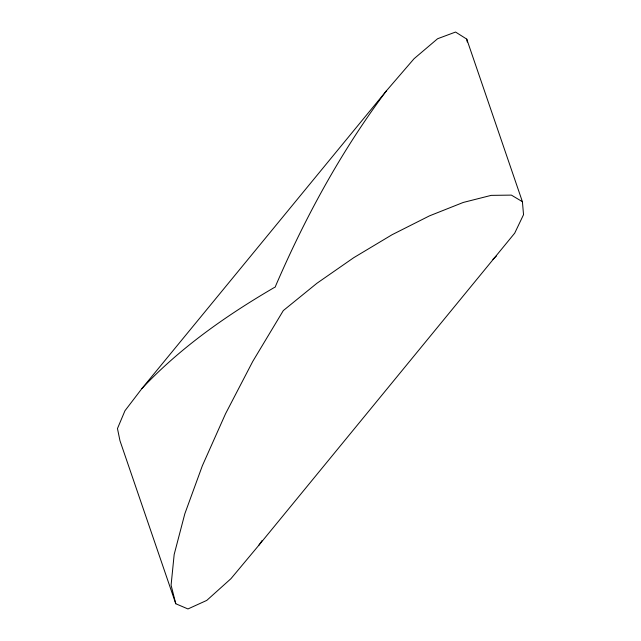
<?xml version="1.0" encoding="UTF-8"?>
<svg xmlns="http://www.w3.org/2000/svg" width="641" height="641" viewBox="0 0 641 641"><rect width="100%" height="100%" fill="white"/><g stroke="black" fill="none" stroke-linecap="round" stroke-linejoin="round"><path stroke-width="0.96" d="M258.812 545.307L514.699 233.164L523.537 214.679L522.407 201.699L466.744 39.109L455.559 32.05L437.587 38.74L414.062 58.716L386.579 90.629L141.957 388.502L124.963 410.745L117.463 428.549L119.963 440.696L175.786 603.758L187.957 608.95L206.771 600.401L230.936 578.695L258.812 545.307L262.169 540.459M386.579 90.629C341.629 150.547 305.541 216.65 275.894 285.325L275.245 287.04L273.923 287.729C226.033 315.701 180.057 347.903 141.957 388.502M492.921 259.341L496.479 255.903M522.407 201.699L511.382 195.112L491.206 195.369L463.267 202.444L429.462 215.873L392.084 234.718L353.696 257.714L316.91 283.282L283.306 310.581L252.786 361.372L225.528 413.782L202.356 465.751L184.84 513.737L174.176 554.473L171.083 585.177L175.786 603.758M466.744 39.109L467.265 42.018"/></g></svg>
